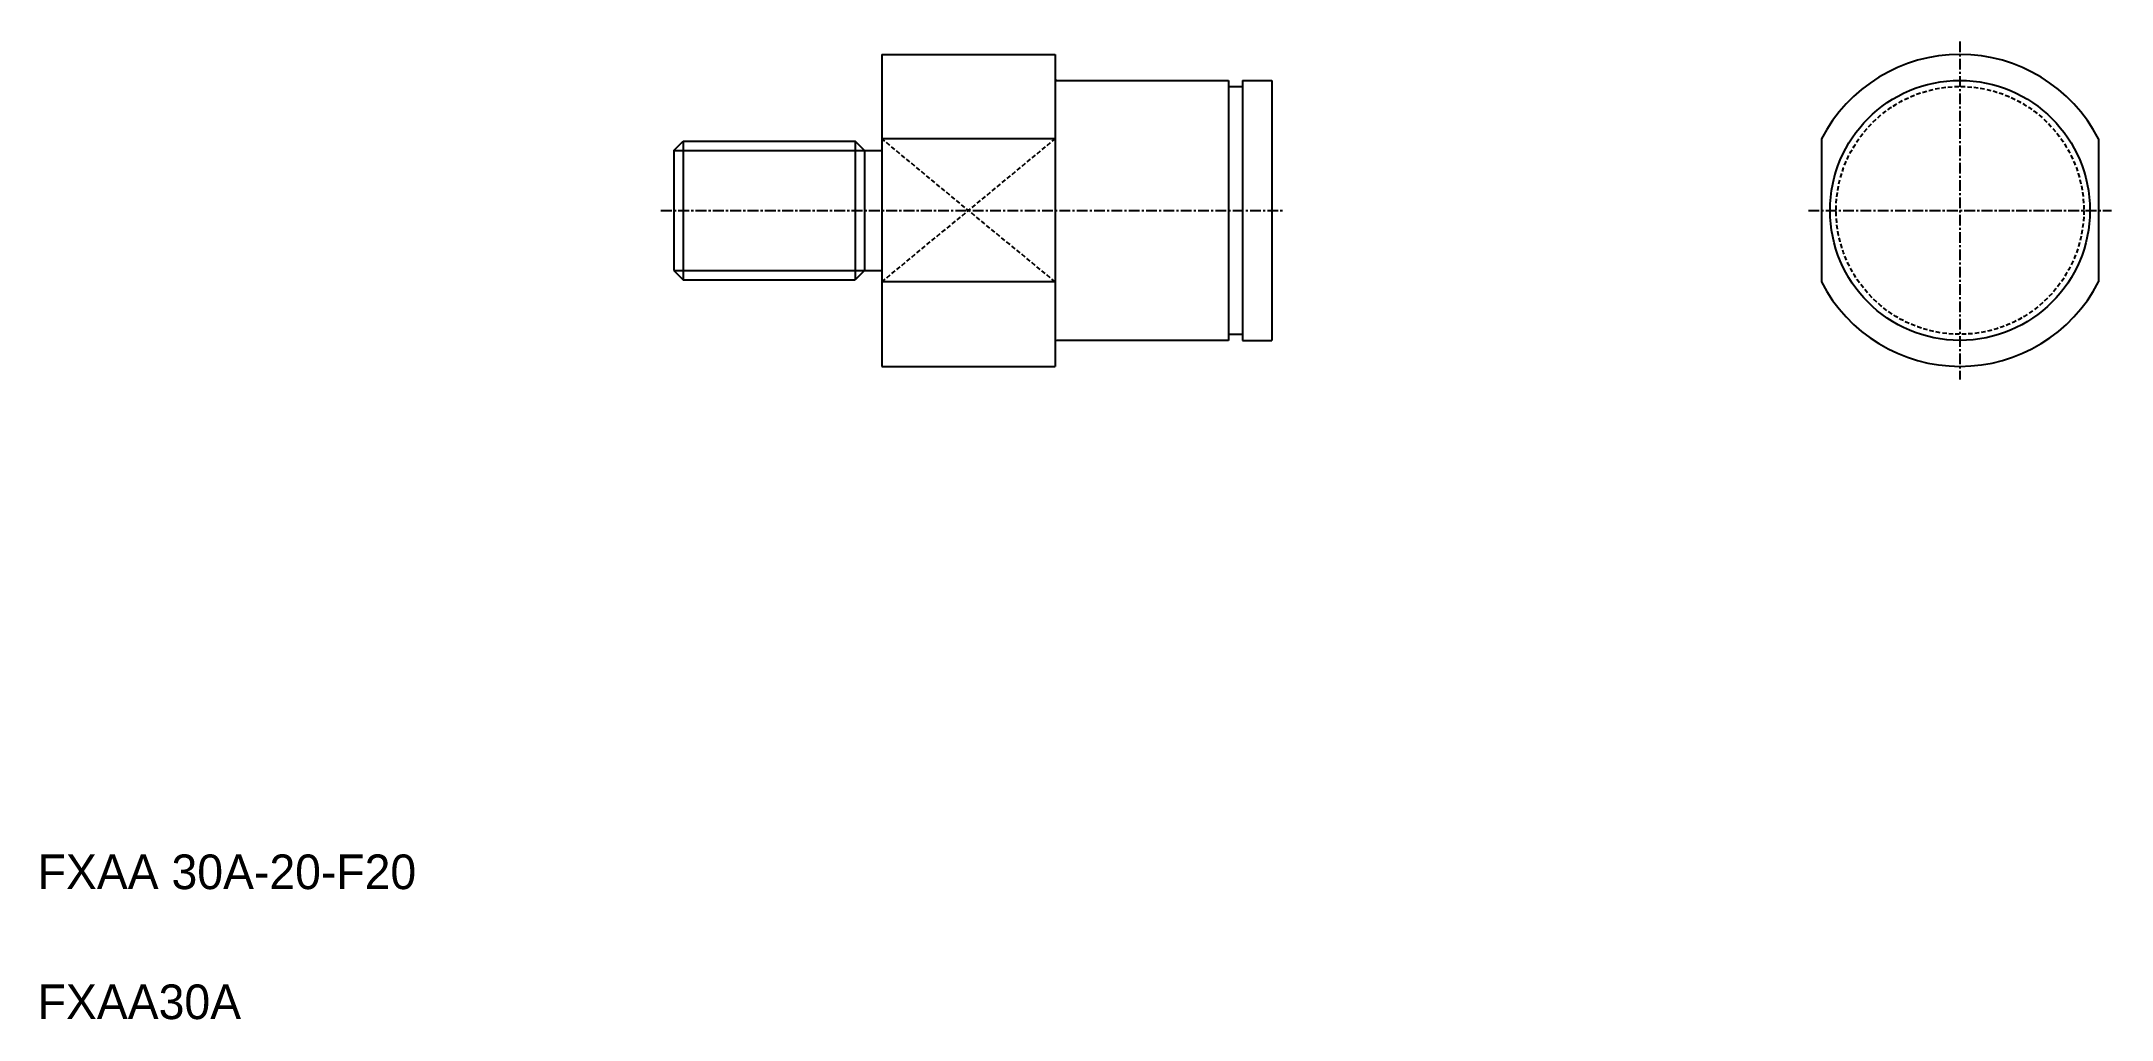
# Model space of a CAD drawing. Extents: x -23 to 216, y 100 to 213.
import ezdxf

# ---------------------------------------------------------------- set-up
doc = ezdxf.new("R2010")
doc.units = 0
doc.linetypes.add('CENTER', pattern=[2, 1.25, -0.25, 0.25, -0.25])
doc.linetypes.add('DASHED', pattern=[0.75, 0.5, -0.25])
doc.layers.get('0').update_dxf_attribs({"linetype": 'CONTINUOUS'})
doc.layers.add('CENTER', color=1, linetype='CENTER')

msp = doc.modelspace()

# ---------------------------------------------------------------- linework, layer by layer
at = {"color": 7, "linetype": 'CONTINUOUS'}
for p, q in [((73.54, 211.16), (73.54, 175.16)), ((73.54, 211.16), (93.54, 211.16)), ((93.54, 211.16), (93.54, 175.16)), ((93.74, 208.16), (113.54, 208.16)), ((98.69, 208.16), (98.69, 208.16)), ((103.64, 208.16), (103.64, 208.16)), ((113.54, 208.16), (113.54, 178.16)), ((115.19, 208.16), (115.19, 178.16)), ((115.19, 208.16), (118.54, 208.16)), ((118.54, 208.16), (118.54, 178.16)), ((113.54, 207.46), (115.19, 207.46)), ((49.54, 200.08), (50.62, 201.16)), ((50.62, 201.16), (50.62, 185.16)), ((50.62, 201.16), (70.45, 201.16)), ((70.45, 201.16), (70.45, 185.16)), ((71.54, 200.08), (70.45, 201.16)), ((93.54, 201.41), (73.54, 201.41)), ((182, 201.41), (182, 184.91)), ((214, 201.41), (214, 184.91)), ((49.54, 200.08), (49.54, 186.24)), ((71.54, 200.08), (73.54, 200.08)), ((71.54, 200.08), (71.54, 186.24)), ((71.54, 196.62), (71.54, 196.62)), ((49.54, 193.16), (49.54, 193.16)), ((71.54, 193.16), (71.54, 193.16)), ((49.54, 186.24), (50.62, 185.16)), ((50.62, 185.16), (70.45, 185.16)), ((71.54, 186.24), (70.45, 185.16)), ((71.54, 186.24), (73.54, 186.24)), ((93.54, 184.91), (73.54, 184.91)), ((113.54, 178.16), (93.74, 178.16)), ((113.54, 178.86), (115.19, 178.86)), ((115.19, 178.16), (118.54, 178.16)), ((73.54, 175.16), (93.54, 175.16))]:
    msp.add_line(p, q, dxfattribs=at)
at = {"color": 3, "linetype": 'DASHED'}
for p, q in [((73.54, 184.91), (93.54, 201.41)), ((93.54, 184.91), (73.54, 201.41))]:
    msp.add_line(p, q, dxfattribs=at)
at = {"color": 3, "linetype": 'CONTINUOUS'}
for p, q in [((49.54, 200.08), (71.54, 200.08)), ((49.54, 186.24), (71.54, 186.24))]:
    msp.add_line(p, q, dxfattribs=at)
at = {"color": 7, "linetype": 'CONTINUOUS'}
msp.add_circle((198, 193.16), 15, dxfattribs=at)
at = {"color": 3, "linetype": 'DASHED'}
msp.add_circle((198, 193.16), 14.3, dxfattribs=at)
at = {"color": 7, "linetype": 'CONTINUOUS'}
for centre, radius, start, end in [((198, 193.16), 18, 27.266, 152.734), ((93.74, 208.36), 0.2, 180, 270), ((198, 193.16), 18, 207.266, 332.734), ((93.74, 177.96), 0.2, 90, 180)]:
    msp.add_arc(centre, radius, start, end, dxfattribs=at)
at = {"layer": 'CENTER', "color": 1, "linetype": 'CENTER'}
for p, q in [((198, 212.66), (198, 173.66)), ((48.04, 193.16), (120.04, 193.16)), ((180.5, 193.16), (215.5, 193.16))]:
    msp.add_line(p, q, dxfattribs=at)

# ---------------------------------------------------------------- texts
at = {"color": 7, "linetype": 'CONTINUOUS'}
for s, p in [('FXAA 30A-20-F20', (-23.92, 114.83)), ('FXAA30A', (-23.92, 99.83))]:
    msp.add_text(s, height=4, dxfattribs=at).set_placement(p)

doc.saveas('drawing.dxf')
